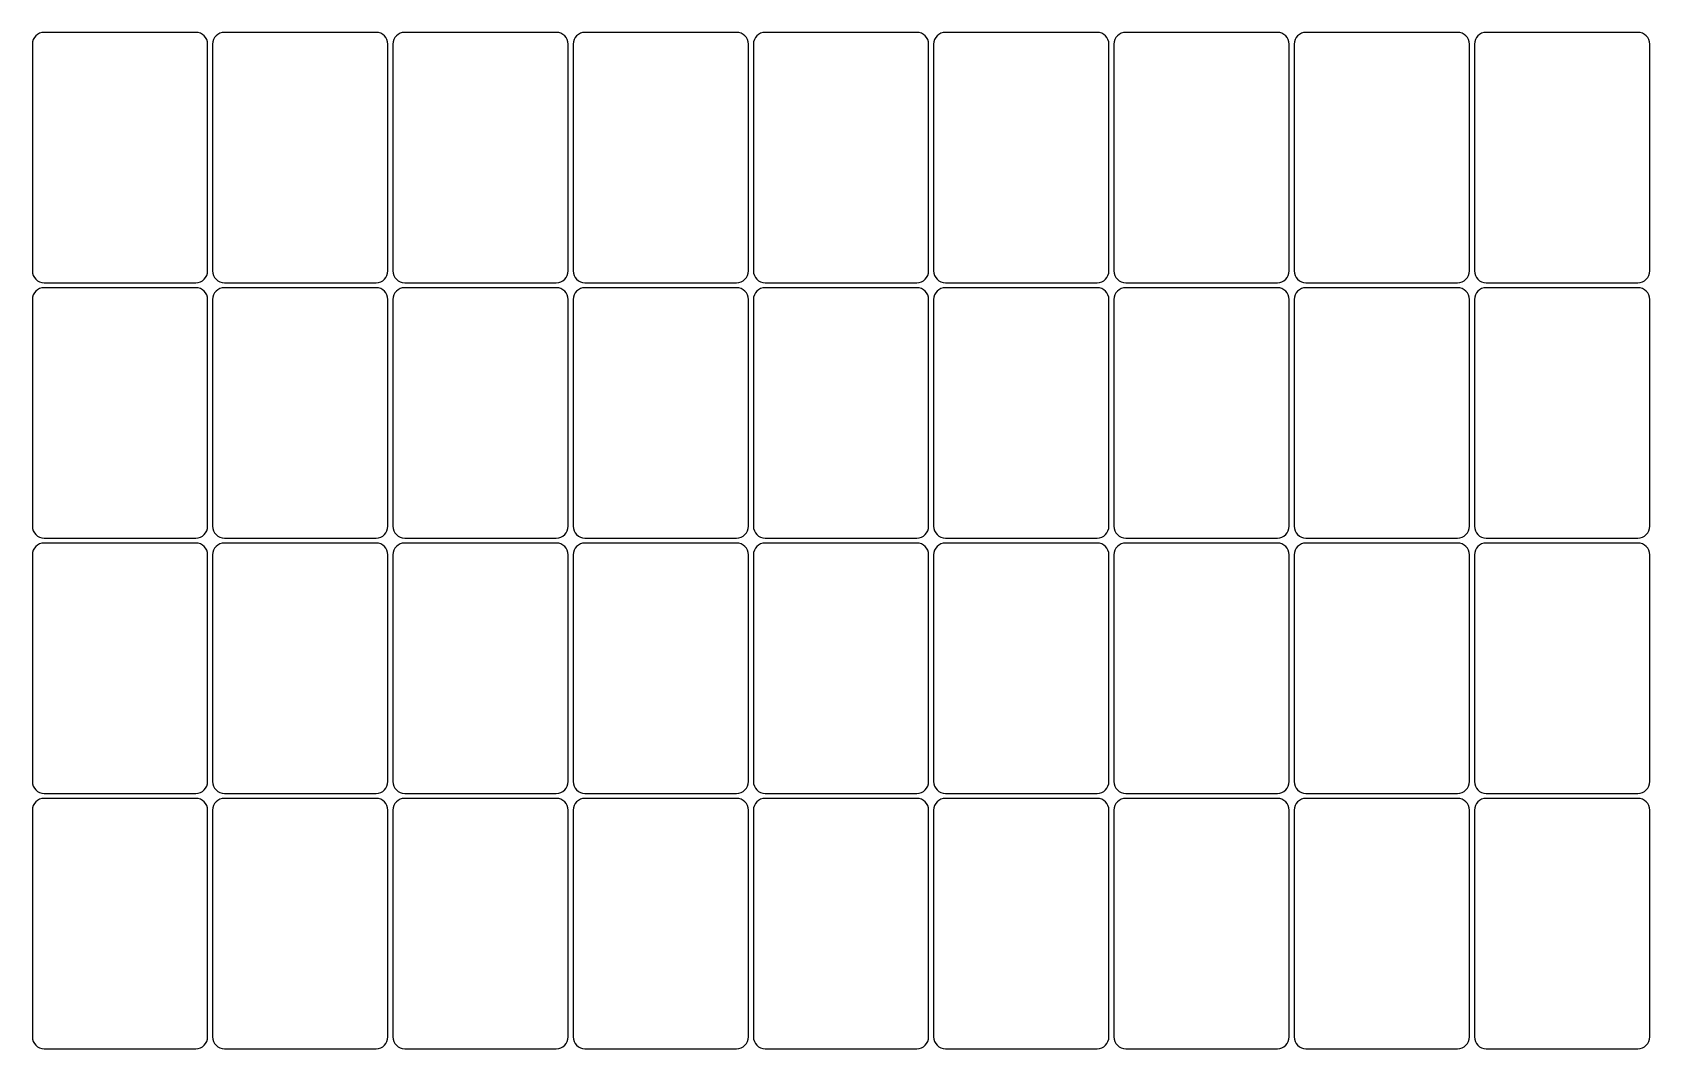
# Model space of a CAD drawing. Header units: inches. Extents: x 0.9 to 17.1, y -11.1 to -0.9.
import ezdxf

# ---------------------------------------------------------------- set-up
doc = ezdxf.new("R2010")
doc.units = ezdxf.units.IN

msp = doc.modelspace()

# ---------------------------------------------------------------- linework, layer by layer
for p, q in [((2.559, -0.927), (1.045, -0.927)), ((4.359, -0.927), (2.845, -0.927)), ((6.159, -0.927), (4.645, -0.927)), ((7.959, -0.927), (6.445, -0.927)), ((9.759, -0.927), (8.245, -0.927)), ((11.559, -0.927), (10.045, -0.927)), ((13.359, -0.927), (11.845, -0.927)), ((15.159, -0.927), (13.645, -0.927)), ((16.959, -0.927), (15.445, -0.927)), ((0.927, -1.045), (0.927, -3.309)), ((2.677, -3.309), (2.677, -1.045)), ((2.727, -1.045), (2.727, -3.309)), ((4.477, -3.309), (4.477, -1.045)), ((4.527, -1.045), (4.527, -3.309)), ((6.277, -3.309), (6.277, -1.045)), ((6.327, -1.045), (6.327, -3.309)), ((8.077, -3.309), (8.077, -1.045)), ((8.127, -1.045), (8.127, -3.309)), ((9.877, -3.309), (9.877, -1.045)), ((9.927, -1.045), (9.927, -3.309)), ((11.677, -3.309), (11.677, -1.045)), ((11.727, -1.045), (11.727, -3.309)), ((13.477, -3.309), (13.477, -1.045)), ((13.527, -1.045), (13.527, -3.309)), ((15.277, -3.309), (15.277, -1.045)), ((15.327, -1.045), (15.327, -3.309)), ((17.077, -3.309), (17.077, -1.045)), ((1.045, -3.427), (2.559, -3.427)), ((2.559, -3.477), (1.045, -3.477)), ((2.845, -3.427), (4.359, -3.427)), ((4.359, -3.477), (2.845, -3.477)), ((4.645, -3.427), (6.159, -3.427)), ((6.159, -3.477), (4.645, -3.477)), ((6.445, -3.427), (7.959, -3.427)), ((7.959, -3.477), (6.445, -3.477)), ((8.245, -3.427), (9.759, -3.427)), ((9.759, -3.477), (8.245, -3.477)), ((10.045, -3.427), (11.559, -3.427)), ((11.559, -3.477), (10.045, -3.477)), ((11.845, -3.427), (13.359, -3.427)), ((13.359, -3.477), (11.845, -3.477)), ((13.645, -3.427), (15.159, -3.427)), ((15.159, -3.477), (13.645, -3.477)), ((15.445, -3.427), (16.959, -3.427)), ((16.959, -3.477), (15.445, -3.477)), ((0.927, -3.595), (0.927, -5.859)), ((2.677, -5.859), (2.677, -3.595)), ((2.727, -3.595), (2.727, -5.859)), ((4.477, -5.859), (4.477, -3.595)), ((4.527, -3.595), (4.527, -5.859)), ((6.277, -5.859), (6.277, -3.595)), ((6.327, -3.595), (6.327, -5.859)), ((8.077, -5.859), (8.077, -3.595)), ((8.127, -3.595), (8.127, -5.859)), ((9.877, -5.859), (9.877, -3.595)), ((9.927, -3.595), (9.927, -5.859)), ((11.677, -5.859), (11.677, -3.595)), ((11.727, -3.595), (11.727, -5.859)), ((13.477, -5.859), (13.477, -3.595)), ((13.527, -3.595), (13.527, -5.859)), ((15.277, -5.859), (15.277, -3.595)), ((15.327, -3.595), (15.327, -5.859)), ((17.077, -5.859), (17.077, -3.595)), ((1.045, -5.977), (2.559, -5.977)), ((2.559, -6.027), (1.045, -6.027)), ((2.845, -5.977), (4.359, -5.977)), ((4.359, -6.027), (2.845, -6.027)), ((4.645, -5.977), (6.159, -5.977)), ((6.159, -6.027), (4.645, -6.027)), ((6.445, -5.977), (7.959, -5.977)), ((7.959, -6.027), (6.445, -6.027)), ((8.245, -5.977), (9.759, -5.977)), ((9.759, -6.027), (8.245, -6.027)), ((10.045, -5.977), (11.559, -5.977)), ((11.559, -6.027), (10.045, -6.027)), ((11.845, -5.977), (13.359, -5.977)), ((13.359, -6.027), (11.845, -6.027)), ((13.645, -5.977), (15.159, -5.977)), ((15.159, -6.027), (13.645, -6.027)), ((15.445, -5.977), (16.959, -5.977)), ((16.959, -6.027), (15.445, -6.027)), ((0.927, -6.145), (0.927, -8.409)), ((2.677, -8.409), (2.677, -6.145)), ((2.727, -6.145), (2.727, -8.409)), ((4.477, -8.409), (4.477, -6.145)), ((4.527, -6.145), (4.527, -8.409)), ((6.277, -8.409), (6.277, -6.145)), ((6.327, -6.145), (6.327, -8.409)), ((8.077, -8.409), (8.077, -6.145)), ((8.127, -6.145), (8.127, -8.409)), ((9.877, -8.409), (9.877, -6.145)), ((9.927, -6.145), (9.927, -8.409)), ((11.677, -8.409), (11.677, -6.145)), ((11.727, -6.145), (11.727, -8.409)), ((13.477, -8.409), (13.477, -6.145)), ((13.527, -6.145), (13.527, -8.409)), ((15.277, -8.409), (15.277, -6.145)), ((15.327, -6.145), (15.327, -8.409)), ((17.077, -8.409), (17.077, -6.145)), ((1.045, -8.527), (2.559, -8.527)), ((2.845, -8.527), (4.359, -8.527)), ((4.645, -8.527), (6.159, -8.527)), ((6.445, -8.527), (7.959, -8.527)), ((8.245, -8.527), (9.759, -8.527)), ((10.045, -8.527), (11.559, -8.527)), ((11.845, -8.527), (13.359, -8.527)), ((13.645, -8.527), (15.159, -8.527)), ((15.445, -8.527), (16.959, -8.527)), ((0.927, -8.695), (0.927, -10.959)), ((2.559, -8.577), (1.045, -8.577)), ((2.677, -10.959), (2.677, -8.695)), ((2.727, -8.695), (2.727, -10.959)), ((4.359, -8.577), (2.845, -8.577)), ((4.477, -10.959), (4.477, -8.695)), ((4.527, -8.695), (4.527, -10.959)), ((6.159, -8.577), (4.645, -8.577)), ((6.277, -10.959), (6.277, -8.695)), ((6.327, -8.695), (6.327, -10.959)), ((7.959, -8.577), (6.445, -8.577)), ((8.077, -10.959), (8.077, -8.695)), ((8.127, -8.695), (8.127, -10.959)), ((9.759, -8.577), (8.245, -8.577)), ((9.877, -10.959), (9.877, -8.695)), ((9.927, -8.695), (9.927, -10.959)), ((11.559, -8.577), (10.045, -8.577)), ((11.677, -10.959), (11.677, -8.695)), ((11.727, -8.695), (11.727, -10.959)), ((13.359, -8.577), (11.845, -8.577)), ((13.477, -10.959), (13.477, -8.695)), ((13.527, -8.695), (13.527, -10.959)), ((15.159, -8.577), (13.645, -8.577)), ((15.277, -10.959), (15.277, -8.695)), ((15.327, -8.695), (15.327, -10.959)), ((16.959, -8.577), (15.445, -8.577)), ((17.077, -10.959), (17.077, -8.695)), ((1.045, -11.077), (2.559, -11.077)), ((2.845, -11.077), (4.359, -11.077)), ((4.645, -11.077), (6.159, -11.077)), ((6.445, -11.077), (7.959, -11.077)), ((8.245, -11.077), (9.759, -11.077)), ((10.045, -11.077), (11.559, -11.077)), ((11.845, -11.077), (13.359, -11.077)), ((13.645, -11.077), (15.159, -11.077)), ((15.445, -11.077), (16.959, -11.077))]:
    msp.add_line(p, q)
for centre, start, end in [((1.045, -1.045), 90, 180), ((2.559, -1.045), 0, 90), ((2.845, -1.045), 90, 180), ((4.359, -1.045), 0, 90), ((4.645, -1.045), 90, 180), ((6.159, -1.045), 0, 90), ((6.445, -1.045), 90, 180), ((7.959, -1.045), 0, 90), ((8.245, -1.045), 90, 180), ((9.759, -1.045), 0, 90), ((10.045, -1.045), 90, 180), ((11.559, -1.045), 0, 90), ((11.845, -1.045), 90, 180), ((13.359, -1.045), 0, 90), ((13.645, -1.045), 90, 180), ((15.159, -1.045), 0, 90), ((15.445, -1.045), 90, 180), ((16.959, -1.045), 0, 90), ((1.045, -3.309), 180, 270), ((2.559, -3.309), 270, 360), ((2.845, -3.309), 180, 270), ((4.359, -3.309), 270, 360), ((4.645, -3.309), 180, 270), ((6.159, -3.309), 270, 360), ((6.445, -3.309), 180, 270), ((7.959, -3.309), 270, 360), ((8.245, -3.309), 180, 270), ((9.759, -3.309), 270, 360), ((10.045, -3.309), 180, 270), ((11.559, -3.309), 270, 360), ((11.845, -3.309), 180, 270), ((13.359, -3.309), 270, 360), ((13.645, -3.309), 180, 270), ((15.159, -3.309), 270, 360), ((15.445, -3.309), 180, 270), ((16.959, -3.309), 270, 360), ((1.045, -3.595), 90, 180), ((2.559, -3.595), 0, 90), ((2.845, -3.595), 90, 180), ((4.359, -3.595), 0, 90), ((4.645, -3.595), 90, 180), ((6.159, -3.595), 0, 90), ((6.445, -3.595), 90, 180), ((7.959, -3.595), 0, 90), ((8.245, -3.595), 90, 180), ((9.759, -3.595), 0, 90), ((10.045, -3.595), 90, 180), ((11.559, -3.595), 0, 90), ((11.845, -3.595), 90, 180), ((13.359, -3.595), 0, 90), ((13.645, -3.595), 90, 180), ((15.159, -3.595), 0, 90), ((15.445, -3.595), 90, 180), ((16.959, -3.595), 0, 90), ((1.045, -5.859), 180, 270), ((2.559, -5.859), 270, 360), ((2.845, -5.859), 180, 270), ((4.359, -5.859), 270, 360), ((4.645, -5.859), 180, 270), ((6.159, -5.859), 270, 360), ((6.445, -5.859), 180, 270), ((7.959, -5.859), 270, 360), ((8.245, -5.859), 180, 270), ((9.759, -5.859), 270, 360), ((10.045, -5.859), 180, 270), ((11.559, -5.859), 270, 360), ((11.845, -5.859), 180, 270), ((13.359, -5.859), 270, 360), ((13.645, -5.859), 180, 270), ((15.159, -5.859), 270, 360), ((15.445, -5.859), 180, 270), ((16.959, -5.859), 270, 360), ((1.045, -6.145), 90, 180), ((2.559, -6.145), 0, 90), ((2.845, -6.145), 90, 180), ((4.359, -6.145), 0, 90), ((4.645, -6.145), 90, 180), ((6.159, -6.145), 0, 90), ((6.445, -6.145), 90, 180), ((7.959, -6.145), 0, 90), ((8.245, -6.145), 90, 180), ((9.759, -6.145), 0, 90), ((10.045, -6.145), 90, 180), ((11.559, -6.145), 0, 90), ((11.845, -6.145), 90, 180), ((13.359, -6.145), 0, 90), ((13.645, -6.145), 90, 180), ((15.159, -6.145), 0, 90), ((15.445, -6.145), 90, 180), ((16.959, -6.145), 0, 90), ((1.045, -8.409), 180, 270), ((2.559, -8.409), 270, 360), ((2.845, -8.409), 180, 270), ((4.359, -8.409), 270, 360), ((4.645, -8.409), 180, 270), ((6.159, -8.409), 270, 360), ((6.445, -8.409), 180, 270), ((7.959, -8.409), 270, 360), ((8.245, -8.409), 180, 270), ((9.759, -8.409), 270, 360), ((10.045, -8.409), 180, 270), ((11.559, -8.409), 270, 360), ((11.845, -8.409), 180, 270), ((13.359, -8.409), 270, 360), ((13.645, -8.409), 180, 270), ((15.159, -8.409), 270, 360), ((15.445, -8.409), 180, 270), ((16.959, -8.409), 270, 360), ((1.045, -8.695), 90, 180), ((2.559, -8.695), 0, 90), ((2.845, -8.695), 90, 180), ((4.359, -8.695), 0, 90), ((4.645, -8.695), 90, 180), ((6.159, -8.695), 0, 90), ((6.445, -8.695), 90, 180), ((7.959, -8.695), 0, 90), ((8.245, -8.695), 90, 180), ((9.759, -8.695), 0, 90), ((10.045, -8.695), 90, 180), ((11.559, -8.695), 0, 90), ((11.845, -8.695), 90, 180), ((13.359, -8.695), 0, 90), ((13.645, -8.695), 90, 180), ((15.159, -8.695), 0, 90), ((15.445, -8.695), 90, 180), ((16.959, -8.695), 0, 90), ((1.045, -10.959), 180, 270), ((2.559, -10.959), 270, 360), ((2.845, -10.959), 180, 270), ((4.359, -10.959), 270, 360), ((4.645, -10.959), 180, 270), ((6.159, -10.959), 270, 360), ((6.445, -10.959), 180, 270), ((7.959, -10.959), 270, 360), ((8.245, -10.959), 180, 270), ((9.759, -10.959), 270, 360), ((10.045, -10.959), 180, 270), ((11.559, -10.959), 270, 360), ((11.845, -10.959), 180, 270), ((13.359, -10.959), 270, 360), ((13.645, -10.959), 180, 270), ((15.159, -10.959), 270, 360), ((15.445, -10.959), 180, 270), ((16.959, -10.959), 270, 360)]:
    msp.add_arc(centre, 0.118, start, end)

doc.saveas('drawing.dxf')
